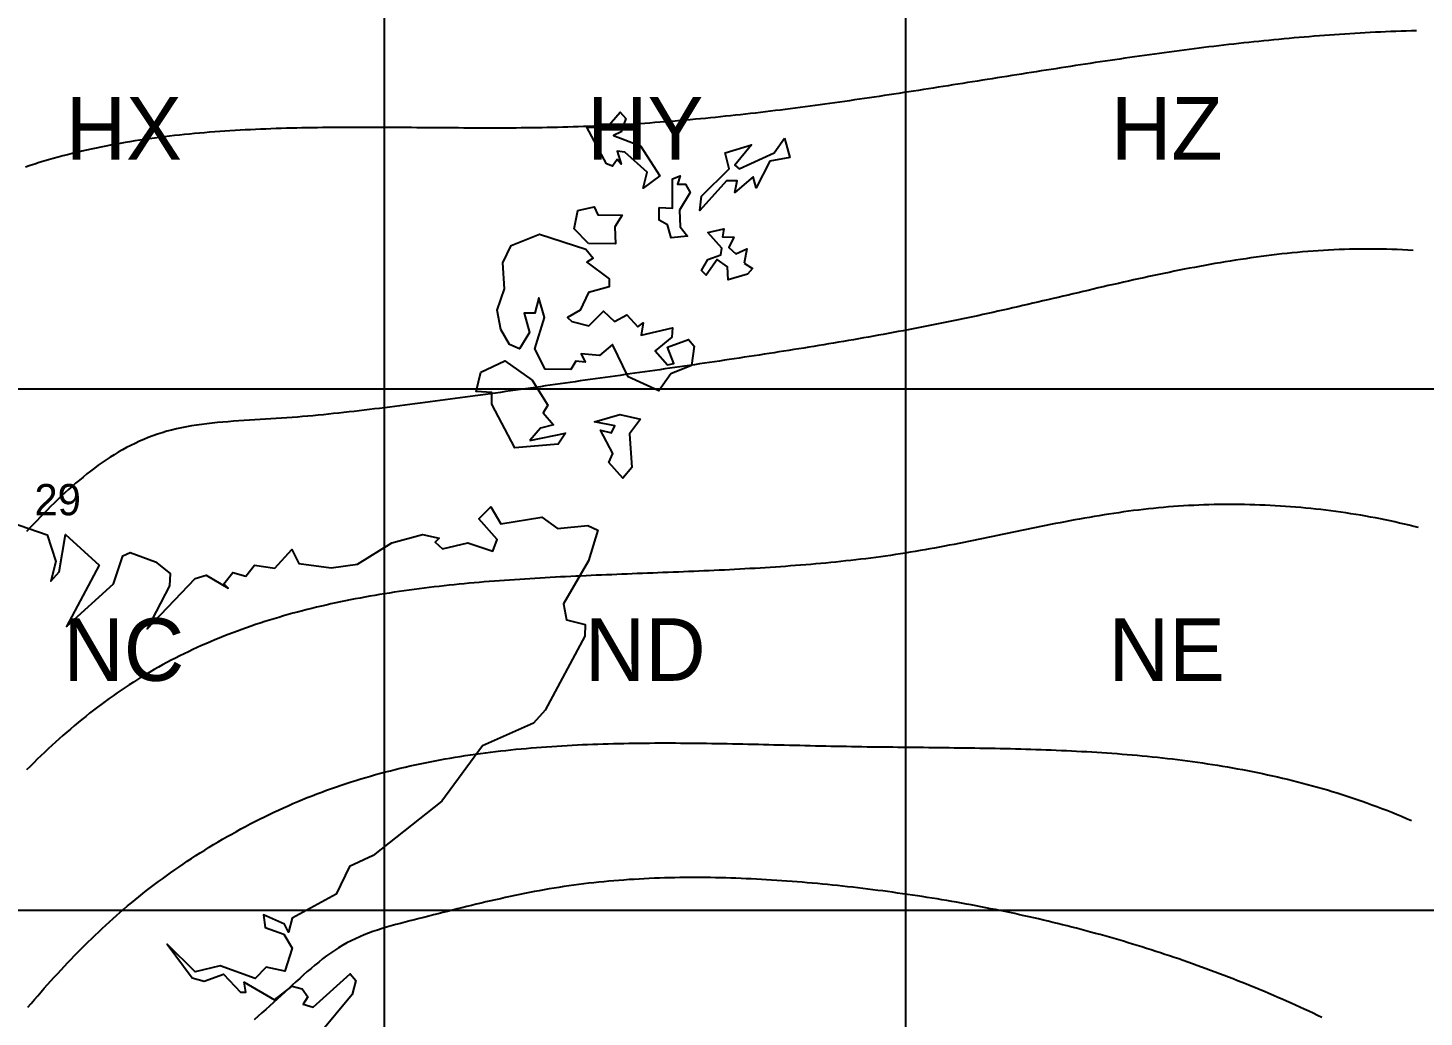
# Model space of a CAD drawing. Header units: metres. Extents: x -206260 to 760000, y -120000 to 1300000.
# Drawn here: x 231621 to 499353, y 879497 to 1069251 of the extents above; entities that cross this region are included whole.
import ezdxf
from ezdxf.enums import TextEntityAlignment as Align

# ---------------------------------------------------------------- set-up
doc = ezdxf.new("R2010")
doc.units = ezdxf.units.M
for name, color, linetype in [('COASTLINE', 9, 'Continuous'), ('ISO_HALF', 8, 'Continuous'), ('ISO_LABELS', 7, 'Continuous'), ('ISO_WHOLE', 7, 'Continuous'), ('OS_GRID_100KM', 5, 'Continuous')]:
    doc.layers.add(name, color=color, linetype=linetype)

msp = doc.modelspace()

# ---------------------------------------------------------------- linework, layer by layer
at = {"layer": 'COASTLINE'}
for points in [[(342600, 1043200), (338800, 1050200), (342700, 1050200), (345200, 1053100), (346300, 1051900), (345400, 1049300), (343900, 1048600), (349100, 1046600), (352800, 1040900), (349600, 1038500), (350400, 1041600), (346100, 1045400), (344600, 1045600), (345400, 1043100), (344600, 1044000), (343700, 1042700), (342600, 1043200)], [(376700, 1048100), (377700, 1044400), (373900, 1043700), (371300, 1038600), (370700, 1040700), (367200, 1037700), (367600, 1039900), (365600, 1039900), (360500, 1034200), (360800, 1037000), (366100, 1042200), (365300, 1045300), (370400, 1046800), (367200, 1042900), (368000, 1042200), (374700, 1045300), (376700, 1048100)], [(352700, 1034800), (355200, 1034700), (355200, 1040300), (356700, 1040900), (356200, 1039300), (357700, 1039300), (358600, 1037700), (356600, 1034300), (356700, 1031100), (358100, 1029300), (355000, 1029000), (354300, 1031500), (352700, 1032400), (352700, 1034800)], [(339100, 1027900), (336400, 1030700), (337100, 1034200), (340200, 1034900), (340900, 1033400), (345600, 1033300), (344200, 1031100), (344300, 1027800), (339100, 1027900)], [(359400, 1008200), (358900, 1004500), (354900, 1002900), (352600, 999600), (346700, 1002300), (343700, 1008500), (341200, 1006400), (337700, 1006700), (338500, 1005100), (336700, 1005300), (335700, 1003700), (330800, 1003800), (328800, 1007700), (330700, 1013700), (329600, 1017500), (328800, 1014500), (326800, 1014500), (327800, 1010800), (325900, 1007700), (324000, 1008500), (322300, 1011400), (321600, 1015100), (323000, 1019200), (322700, 1024200), (324300, 1027500), (329700, 1029700), (338600, 1026800), (340000, 1025100), (338800, 1024300), (343100, 1021100), (343100, 1019600), (339100, 1018500), (337500, 1015100), (335100, 1013700), (335900, 1012900), (339200, 1012100), (342000, 1014900), (344100, 1012900), (346500, 1014200), (348600, 1011900), (349600, 1012700), (349200, 1010300), (355200, 1011700), (355100, 1009900), (351900, 1007300), (354300, 1004600), (355500, 1004900), (354300, 1008000), (358300, 1009500), (359400, 1008200)], [(369000, 1024100), (370600, 1023100), (369600, 1022000), (365900, 1020900), (365800, 1023400), (363800, 1024800), (361700, 1021800), (360800, 1022700), (362000, 1024800), (364500, 1025700), (364700, 1027000), (362000, 1030000), (365100, 1030700), (364800, 1029200), (367000, 1029100), (366000, 1027100), (367400, 1025900), (369500, 1026900), (369000, 1024100)], [(327900, 990100), (334700, 991500), (333300, 989400), (325000, 988700), (320600, 997100), (320600, 999300), (317600, 999500), (318500, 1003200), (323100, 1005400), (328300, 1001700), (331300, 996900), (330400, 995400), (332400, 993100), (329900, 992500), (327900, 990100)], [(349100, 994200), (347000, 991400), (347400, 984900), (345700, 982900), (343000, 985900), (343800, 987600), (341400, 992100), (343500, 991600), (344200, 992900), (340300, 993700), (345100, 995100), (349100, 994200)]]:
    msp.add_lwpolyline(points, close=True, dxfattribs=at)
msp.add_lwpolyline([(226600, 975000), (235300, 972000), (237000, 966900), (236000, 963100), (237600, 964900), (238800, 972100), (245300, 966200), (239000, 954400), (248000, 962600), (249800, 968000), (251200, 968600), (256100, 966800), (258900, 964600), (258800, 962200), (254500, 954000), (263700, 963600), (265800, 964300), (270000, 961800), (269200, 962600), (270900, 964800), (273400, 964100), (275100, 966200), (279000, 965600), (282200, 969200), (283600, 966500), (289800, 965700), (294800, 966400), (301400, 970500), (307300, 972100), (310500, 971400), (309700, 970600), (311100, 969300), (316000, 970500), (320800, 968900), (321600, 971100), (318100, 975100), (320400, 977400), (322300, 974100), (330200, 975400), (333200, 973200), (339000, 973800), (340900, 972900), (339100, 967000), (334300, 958800), (334900, 955700), (338500, 954800), (338400, 952600), (330800, 938400), (328600, 935900), (318800, 931500), (311000, 920900), (297800, 910500), (293300, 908400), (290700, 903100), (282300, 898500), (281600, 895800), (280800, 897300), (276800, 899100), (277100, 896700), (280700, 895400), (282300, 892700), (280900, 888300), (277300, 889100), (275200, 886900), (268500, 889300), (263700, 888200), (258300, 893500), (263100, 887000), (265400, 886400), (269100, 887700), (272400, 884300), (273400, 884300), (273100, 886200), (278900, 882800), (282300, 885400), (284200, 884900), (285300, 883400), (284400, 882000), (286300, 881400), (293400, 887800), (294500, 886500), (293800, 883800), (281600, 869100)], dxfattribs=at)
at = {"layer": 'ISO_HALF'}
for points in [[(497904, 1068701.1), (496913.3, 1068673.7), (495923.8, 1068643.4), (494935.4, 1068610.3), (493948.2, 1068574.4), (492962.1, 1068535.7), (491977.2, 1068494.3), (490993.3, 1068450.2), (490010.6, 1068403.4), (489029, 1068354.1), (488048.4, 1068302.1), (487068.8, 1068247.5), (486090.3, 1068190.5), (485112.9, 1068130.9), (484136.4, 1068068.9), (483161, 1068004.5), (482186.5, 1067937.6), (481213, 1067868.5), (480240.5, 1067797), (479268.9, 1067723.2), (478298.2, 1067647.1), (477328.5, 1067568.9), (476359.6, 1067488.4), (475391.6, 1067405.8), (474424.5, 1067321.1), (473458.3, 1067234.3), (472492.9, 1067145.4), (471528.3, 1067054.5), (470564.6, 1066961.7), (469601.7, 1066866.9), (468639.5, 1066770.2), (467678.1, 1066671.6), (466717.5, 1066571.1), (465757.6, 1066468.9), (464798.5, 1066364.8), (463840.1, 1066259.1), (462882.4, 1066151.6), (461925.3, 1066042.4), (460969, 1065931.6), (460013.3, 1065819.2), (459058.3, 1065705.2), (458103.9, 1065589.7), (457150.1, 1065472.6), (456196.9, 1065354.1), (455244.3, 1065234.2), (454292.3, 1065112.8), (453340.9, 1064990.1), (452390, 1064866), (451439.7, 1064740.7), (450489.8, 1064614.1), (449540.5, 1064486.2), (448591.7, 1064357.1), (447643.3, 1064226.9), (446695.5, 1064095.6), (445748, 1063963.1), (444801.1, 1063829.6), (443854.5, 1063695), (442908.3, 1063559.5), (441962.6, 1063423), (441017.2, 1063285.5), (440072.2, 1063147.2), (439127.6, 1063008), (438183.3, 1062868), (437239.3, 1062727.1), (436295.6, 1062585.6), (435352.2, 1062443.3), (434409.1, 1062300.3), (433466.3, 1062156.6), (432523.8, 1062012.4), (431581.5, 1061867.5), (430639.4, 1061722.1), (429697.5, 1061576.2), (428755.8, 1061429.7), (427814.3, 1061282.9), (426873, 1061135.6), (425931.9, 1060987.9), (424990.9, 1060839.9), (424050, 1060691.5), (423109.2, 1060542.9), (422168.6, 1060394), (421228, 1060245), (420287.5, 1060095.7), (419347.1, 1059946.3), (418406.7, 1059796.7), (417466.3, 1059647.1), (416526, 1059497.5), (415585.7, 1059347.8), (414645.3, 1059198.2), (413705, 1059048.6), (412764.6, 1058899.1), (411824.1, 1058749.7), (410883.6, 1058600.5), (409943, 1058451.5), (409002.3, 1058302.7), (408061.5, 1058154.2), (407120.6, 1058006), (406179.5, 1057858.1), (405238.3, 1057710.5), (404297, 1057563.4), (403355.4, 1057416.7), (402413.7, 1057270.4), (401471.7, 1057124.7), (400529.6, 1056979.5), (399587.2, 1056834.8), (398644.5, 1056690.8), (397701.6, 1056547.3), (396758.5, 1056404.6), (395815, 1056262.6), (394871.2, 1056121.3), (393927.1, 1055980.7), (392982.7, 1055841), (392037.9, 1055702.1), (391092.8, 1055564.1), (390147.3, 1055427), (389201.4, 1055290.8), (388255.1, 1055155.6), (387308.4, 1055021.4), (386361.3, 1054888.3), (385413.7, 1054756.2), (384465.7, 1054625.3), (383517.2, 1054495.5), (382568.2, 1054366.8), (381618.7, 1054239.4), (380668.7, 1054113.2), (379718.2, 1053988.3), (378767.1, 1053864.8), (377815.5, 1053742.5), (376863.3, 1053621.7), (375910.5, 1053502.3), (374957.2, 1053384.3), (374003.2, 1053267.8), (373048.6, 1053152.8), (372093.3, 1053039.4), (371137.4, 1052927.5), (370180.8, 1052817.3), (369223.6, 1052708.8), (368265.6, 1052601.9), (367307, 1052496.7), (366347.6, 1052393.3), (365387.5, 1052291.7), (364426.6, 1052192), (363465, 1052094), (362502.6, 1051998), (361539.4, 1051903.9), (360575.3, 1051811.8), (359610.5, 1051721.6), (358644.8, 1051633.5), (357678.3, 1051547.4), (356710.9, 1051463.5), (355742.7, 1051381.6), (354773.5, 1051302), (353803.5, 1051224.5), (352832.5, 1051149.3), (351860.6, 1051076.3), (350887.7, 1051005.6), (349913.9, 1050937.3), (348939.1, 1050871.3), (347963.3, 1050807.8), (346986.5, 1050746.6), (346008.7, 1050688), (345029.9, 1050631.8), (344050, 1050578.2), (343069.1, 1050527.1), (342087.1, 1050478.7), (341104, 1050432.9), (340119.8, 1050389.8), (339134.4, 1050349.4), (338148, 1050311.7), (337160.4, 1050276.8), (336171.7, 1050244.7), (335181.8, 1050215.3), (334190.9, 1050188.5), (333198.9, 1050164.3), (332205.9, 1050142.5), (331212, 1050123), (330217.1, 1050105.8), (329221.4, 1050090.7), (328224.8, 1050077.6), (327227.4, 1050066.5), (326229.3, 1050057.3), (325230.4, 1050049.8), (324230.9, 1050043.9), (323230.7, 1050039.6), (322229.9, 1050036.8), (321228.6, 1050035.4), (320226.8, 1050035.2), (319224.4, 1050036.2), (318221.7, 1050038.3), (317218.5, 1050041.3), (316215, 1050045.2), (315211.1, 1050050), (314207, 1050055.4), (313202.6, 1050061.4), (312198.1, 1050067.9), (311193.3, 1050074.8), (310188.5, 1050082), (309183.6, 1050089.4), (308178.6, 1050097), (307173.7, 1050104.5), (306168.7, 1050112), (305163.9, 1050119.3), (304159.2, 1050126.3), (303154.7, 1050132.9), (302150.3, 1050139.1), (301146.2, 1050144.7), (300142.4, 1050149.6), (299138.9, 1050153.8), (298135.7, 1050157.1), (297133, 1050159.5), (296130.7, 1050160.9), (295128.9, 1050161), (294127.6, 1050160), (293126.9, 1050157.6), (292126.8, 1050153.8), (291127.3, 1050148.4), (290128.5, 1050141.4), (289130.4, 1050132.7), (288133.1, 1050122.2), (287136.6, 1050109.7), (286140.9, 1050095.2), (285146.1, 1050078.7), (284152.3, 1050059.9), (283159.4, 1050038.8), (282167.5, 1050015.3), (281176.6, 1049989.3), (280186.9, 1049960.7), (279198.2, 1049929.4), (278210.7, 1049895.4), (277224.5, 1049858.4), (276239.4, 1049818.5), (275255.7, 1049775.5), (274273.2, 1049729.3), (273292.2, 1049679.9), (272312.5, 1049627.1), (271334.3, 1049570.8), (270357.6, 1049510.9), (269382.4, 1049447.4), (268408.7, 1049380.2), (267436.7, 1049309.1), (266466.3, 1049234), (265497.6, 1049154.9), (264530.6, 1049071.7), (263565.4, 1048984.2), (262601.9, 1048892.4), (261640.4, 1048796.2), (260680.7, 1048695.4), (259722.9, 1048590.1), (258767.1, 1048480), (257813.3, 1048365), (256861.6, 1048245.2), (255911.9, 1048120.4), (254964.3, 1047990.4), (254018.9, 1047855.3), (253075.6, 1047715), (252134.5, 1047569.3), (251195.6, 1047418.2), (250259, 1047261.7), (249324.5, 1047099.5), (248392.4, 1046931.7), (247462.6, 1046758.2), (246535, 1046578.9), (245609.9, 1046393.7), (244687.1, 1046202.5), (243766.7, 1046005.2), (242848.7, 1045801.9), (241933.1, 1045592.3), (241020.1, 1045376.4), (240109.5, 1045154.2), (239201.4, 1044925.5), (238295.9, 1044690.3), (237393, 1044448.4), (236492.6, 1044199.9), (235594.8, 1043944.6), (234699.7, 1043682.5), (233807.3, 1043413.4), (232917.5, 1043137.3), (232030.4, 1042854.1), (231146.1, 1042563.7)], [(498295.4, 973393.1), (497395.4, 973622.9), (496490.7, 973846.8), (495581.6, 974064.6), (494668.1, 974276.4), (493750.5, 974482.2), (492828.8, 974681.9), (491903.1, 974875.7), (490973.7, 975063.3), (490040.6, 975244.9), (489104, 975420.5), (488164, 975589.9), (487220.8, 975753.3), (486274.5, 975910.6), (485325.2, 976061.7), (484373.1, 976206.8), (483418.3, 976345.7), (482460.9, 976478.5), (481501.2, 976605.1), (480539.1, 976725.5), (479574.9, 976839.8), (478608.7, 976947.9), (477640.6, 977049.8), (476670.8, 977145.5), (475699.3, 977235.1), (474726.5, 977318.3), (473752.2, 977395.4), (472776.9, 977466.2), (471800.4, 977530.8), (470823.1, 977589.1), (469844.9, 977641.1), (468866.2, 977686.8), (467886.9, 977726.3), (466907.2, 977759.5), (465927.4, 977786.3), (464947.4, 977806.8), (463967.5, 977821), (462987.8, 977828.9), (462008.4, 977830.4), (461029.4, 977825.5), (460051.1, 977814.3), (459073.4, 977796.7), (458096.7, 977772.7), (457120.9, 977742.3), (456146.3, 977705.5), (455172.9, 977662.2), (454201, 977612.6), (453230.6, 977556.5), (452261.9, 977493.9), (451295.1, 977424.9), (450330.2, 977349.4), (449367.4, 977267.4), (448406.8, 977179), (447448.5, 977084.1), (446492.5, 976983), (445538.6, 976875.9), (444586.7, 976762.9), (443636.9, 976644.4), (442689, 976520.5), (441742.9, 976391.3), (440798.7, 976257.2), (439856.1, 976118.2), (438915.1, 975974.7), (437975.7, 975826.8), (437037.8, 975674.7), (436101.3, 975518.6), (435166.1, 975358.7), (434232.2, 975195.3), (433299.4, 975028.5), (432367.7, 974858.6), (431437.1, 974685.6), (430507.4, 974510), (429578.6, 974331.8), (428650.7, 974151.2), (427723.4, 973968.5), (426796.8, 973783.8), (425870.8, 973597.5), (424945.3, 973409.6), (424020.2, 973220.3), (423095.4, 973030), (422171, 972838.7), (421246.8, 972646.7), (420322.7, 972454.2), (419398.6, 972261.4), (418474.6, 972068.5), (417550.4, 971875.6), (416626.1, 971683.1), (415701.5, 971491.1), (414776.7, 971299.9), (413851.4, 971109.5), (412925.7, 970920.2), (411999.4, 970732.3), (411072.5, 970545.9), (410145, 970361.2), (409216.6, 970178.5), (408287.5, 969997.9), (407357.4, 969819.7), (406426.3, 969644), (405494.2, 969471.1), (404561, 969301.1), (403626.5, 969134.3), (402690.7, 968970.8), (401753.6, 968810.9), (400815.1, 968654.8), (399875, 968502.7), (398933.4, 968354.7), (397990.1, 968211), (397045.3, 968071.5), (396098.9, 967936.1), (395151, 967804.7), (394201.5, 967677.2), (393250.7, 967553.6), (392298.4, 967433.8), (391344.7, 967317.6), (390389.6, 967205), (389433.3, 967095.9), (388475.6, 966990.3), (387516.6, 966888), (386556.4, 966788.9), (385595, 966693.1), (384632.4, 966600.3), (383668.7, 966510.5), (382703.9, 966423.6), (381738, 966339.5), (380771.1, 966258.2), (379803.1, 966179.6), (378834.1, 966103.5), (377864.2, 966030), (376893.4, 965958.8), (375921.7, 965889.9), (374949.1, 965823.3), (373975.8, 965758.8), (373001.6, 965696.5), (372026.6, 965636), (371051, 965577.5), (370074.6, 965520.8), (369097.5, 965465.8), (368119.9, 965412.5), (367141.6, 965360.7), (366162.7, 965310.4), (365183.4, 965261.5), (364203.5, 965213.9), (363223.1, 965167.5), (362242.3, 965122.2), (361261, 965078), (360279.4, 965034.7), (359297.5, 964992.3), (358315.2, 964950.7), (357332.6, 964909.9), (356349.8, 964869.6), (355366.8, 964829.9), (354383.5, 964790.6), (353400.2, 964751.7), (352416.6, 964713.1), (351433, 964674.7), (350449.3, 964636.4), (349465.6, 964598.2), (348481.9, 964559.9), (347498.2, 964521.4), (346514.6, 964482.7), (345531.1, 964443.7), (344547.7, 964404.3), (343564.5, 964364.5), (342581.4, 964324), (341598.6, 964282.9), (340616, 964241.1), (339633.7, 964198.5), (338651.7, 964155), (337670.1, 964110.4), (336688.9, 964064.8), (335708, 964018.1), (334727.6, 963970.1), (333747.7, 963920.8), (332768.3, 963870), (331789.4, 963817.8), (330811.1, 963763.9), (329833.4, 963708.5), (328856.4, 963651.2), (327880, 963592.1), (326904.3, 963531.1), (325929.3, 963468.1), (324955.1, 963403), (323981.6, 963335.8), (323009, 963266.2), (322037.3, 963194.3), (321066.4, 963120), (320096.5, 963043.2), (319127.5, 962963.7), (318159.5, 962881.6), (317192.5, 962796.7), (316226.5, 962709), (315261.7, 962618.3), (314297.9, 962524.6), (313335.3, 962427.8), (312373.8, 962327.8), (311413.6, 962224.5), (310454.6, 962117.8), (309496.8, 962007.7), (308540.4, 961894.1), (307585.3, 961776.8), (306631.5, 961655.8), (305679.1, 961531.1), (304728.2, 961402.4), (303778.7, 961269.9), (302830.8, 961133.2), (301884.3, 960992.5), (300939.4, 960847.5), (299996, 960698.2), (299054.4, 960544.6), (298114.3, 960386.5), (297176, 960223.9), (296239.5, 960056.7), (295304.8, 959884.9), (294371.9, 959708.3), (293440.9, 959527), (292511.8, 959340.7), (291584.8, 959149.5), (290659.8, 958953.3), (289736.8, 958752), (288816, 958545.5), (287897.3, 958333.8), (286980.8, 958116.8), (286066.6, 957894.4), (285154.7, 957666.6), (284245.1, 957433.2), (283337.9, 957194.2), (282433.1, 956949.6), (281530.8, 956699.2), (280631, 956443), (279733.7, 956180.9), (278839.1, 955912.8), (277947.1, 955638.7), (277057.8, 955358.6), (276171.3, 955072.2), (275287.5, 954779.6), (274406.6, 954480.6), (273528.5, 954175.3), (272653.4, 953863.5), (271781.2, 953545.2), (270912, 953220.2), (270045.8, 952888.6), (269182.8, 952550.2), (268322.8, 952205), (267466.1, 951852.9), (266612.6, 951493.8), (265762.3, 951127.6), (264915.4, 950754.4), (264071.8, 950374), (263231.7, 949986.3), (262394.9, 949591.2), (261561.7, 949188.8), (260732, 948778.9), (259905.9, 948361.4), (259083.4, 947936.3), (258264.5, 947503.5), (257449.4, 947062.9), (256638, 946614.5), (255830.5, 946158.2), (255026.7, 945693.9), (254226.9, 945221.6), (253431, 944741.1), (252639.1, 944252.4), (251851.2, 943755.5), (251067.3, 943250.2), (250287.5, 942736.8), (249511.7, 942215.2), (248739.9, 941685.8), (247972.1, 941148.5), (247208.2, 940603.5), (246448.2, 940050.9), (245692.1, 939490.8), (244939.9, 938923.4), (244191.6, 938348.8), (243447.2, 937767), (242706.5, 937178.3), (241969.7, 936582.8), (241236.6, 935980.5), (240507.3, 935371.5), (239781.7, 934756.1), (239059.8, 934134.3), (238341.6, 933506.2), (237627.1, 932872), (236916.3, 932231.8), (236209, 931585.7), (235505.4, 930933.8), (234805.4, 930276.3), (234108.9, 929613.3), (233416, 928944.8), (232726.6, 928271.1), (232040.7, 927592.2), (231358.3, 926908.2)], [(479742, 879427.6), (478903.2, 879827.8), (478063.2, 880224.7), (477221.9, 880618.3), (476379.5, 881008.7), (475535.9, 881395.8), (474691.1, 881779.7), (473845.1, 882160.3), (472997.9, 882537.7), (472149.5, 882911.8), (471299.8, 883282.7), (470449, 883650.5), (469597, 884015), (468743.7, 884376.3), (467889.2, 884734.4), (467033.6, 885089.3), (466176.7, 885441.1), (465318.6, 885789.7), (464459.3, 886135.1), (463598.8, 886477.4), (462737.1, 886816.5), (461874.1, 887152.5), (461009.9, 887485.4), (460144.6, 887815.1), (459278, 888141.7), (458410.1, 888465.2), (457541.1, 888785.6), (456670.8, 889102.9), (455799.4, 889417.1), (454926.6, 889728.2), (454052.7, 890036.2), (453177.6, 890341.2), (452301.2, 890643.1), (451423.6, 890942), (450544.7, 891237.8), (449664.7, 891530.6), (448783.4, 891820.3), (447900.8, 892107.1), (447017.1, 892390.8), (446132.1, 892671.5), (445245.8, 892949.2), (444358.4, 893223.9), (443469.7, 893495.6), (442579.8, 893764.3), (441688.6, 894030), (440796.2, 894292.8), (439902.5, 894552.7), (439007.6, 894809.5), (438111.5, 895063.5), (437214.1, 895314.5), (436315.5, 895562.6), (435415.6, 895807.7), (434514.5, 896049.9), (433612.2, 896289.3), (432708.6, 896525.7), (431803.7, 896759.2), (430897.6, 896989.8), (429990.3, 897217.6), (429081.7, 897442.5), (428171.8, 897664.5), (427260.7, 897883.7), (426348.3, 898100), (425434.7, 898313.5), (424519.9, 898524.1), (423603.7, 898732), (422686.3, 898936.9), (421767.7, 899139.1), (420847.8, 899338.5), (419926.6, 899535.1), (419004.2, 899728.9), (418080.5, 899919.9), (417155.6, 900108.1), (416229.3, 900293.5), (415301.9, 900476.2), (414373.1, 900656.2), (413443.1, 900833.3), (412511.8, 901007.8), (411579.3, 901179.5), (410645.4, 901348.5), (409710.3, 901514.8), (408774, 901678.3), (407836.3, 901839.2), (406897.4, 901997.3), (405957.2, 902152.8), (405015.8, 902305.6), (404073, 902455.7), (403129, 902603.1), (402183.7, 902747.9), (401237.1, 902890), (400289.3, 903029.5), (399340.1, 903166.3), (398389.7, 903300.5), (397438, 903432.1), (396485, 903561.1), (395530.7, 903687.4), (394575.2, 903811.2), (393618.3, 903932.4), (392660.2, 904050.9), (391700.7, 904166.9), (390740, 904280.3), (389778, 904391.2), (388814.7, 904499.5), (387850.1, 904605.2), (386884.2, 904708.4), (385917.2, 904808.8), (384949, 904906.6), (383979.7, 905001.6), (383009.3, 905093.7), (382038, 905182.9), (381065.8, 905269), (380092.7, 905352.1), (379118.7, 905432.1), (378144.1, 905508.8), (377168.7, 905582.3), (376192.6, 905652.5), (375216, 905719.2), (374238.9, 905782.4), (373261.3, 905842.1), (372283.2, 905898.2), (371304.8, 905950.5), (370326.1, 905999.1), (369347.1, 906043.9), (368367.9, 906084.8), (367388.6, 906121.8), (366409.2, 906154.6), (365429.8, 906183.4), (364450.4, 906208.1), (363471.1, 906228.4), (362492, 906244.5), (361513, 906256.2), (360534.3, 906263.5), (359555.9, 906266.2), (358577.8, 906264.3), (357600.2, 906257.8), (356623.1, 906246.6), (355646.5, 906230.6), (354670.4, 906209.7), (353695.1, 906183.9), (352720.4, 906153.1), (351746.5, 906117.2), (350773.3, 906076.2), (349801.1, 906030), (348829.8, 905978.6), (347859.5, 905921.8), (346890.2, 905859.5), (345922, 905791.8), (344954.9, 905718.6), (343989.1, 905639.7), (343024.5, 905555.2), (342061.2, 905464.9), (341099.3, 905368.7), (340138.9, 905266.7), (339179.9, 905158.7), (338222.4, 905044.7), (337266.6, 904924.6), (336312.4, 904798.3), (335359.9, 904665.8), (334409.2, 904527), (333460.3, 904381.8), (332513.3, 904230.3), (331568.1, 904072.6), (330624.8, 903909), (329683.2, 903739.7), (328743.4, 903565.1), (327805.4, 903385.2), (326869.2, 903200.5), (325934.6, 903011.1), (325001.8, 902817.3), (324070.6, 902619.2), (323141.1, 902417.3), (322213.2, 902211.7), (321286.9, 902002.7), (320362.3, 901790.4), (319439.2, 901575.2), (318517.6, 901357.4), (317597.6, 901137.1), (316679.1, 900914.5), (315762.1, 900690.1), (314846.6, 900463.9), (313932.5, 900236.3), (313019.8, 900007.4), (312108.5, 899777.6), (311198.7, 899547.1), (310290.1, 899316.1), (309383, 899084.8), (308477.1, 898853.6), (307572.6, 898622.7), (306669.3, 898392.3), (305767.3, 898162.6), (304866.6, 897933.5), (303968, 897703.3), (303072.1, 897469.9), (302179.5, 897231.6), (301291, 896986.3), (300407.2, 896732.1), (299528.9, 896467), (298656.8, 896189.1), (297791.5, 895896.4), (296933.7, 895587), (296084.1, 895258.9), (295243.5, 894910.2), (294412.4, 894539), (293591.7, 894143.2), (292782, 893721), (291983.7, 893270.8), (291196.6, 892793.5), (290419.6, 892290.9), (289652, 891764.7), (288893, 891216.9), (288141.6, 890649.1), (287397.2, 890063.1), (286658.7, 889460.8), (285925.5, 888844), (285196.7, 888214.3), (284471.3, 887573.7), (283748.7, 886924), (283027.9, 886266.8), (282308.2, 885604), (281588.6, 884937.4), (280868.4, 884268.8), (280146.7, 883599.9), (279422.8, 882932.7), (278695.7, 882268.6), (277965.5, 881608), (277232.4, 880950.7), (276496.6, 880296.6), (275758.3, 879645.4), (275017.7, 878996.8)]]:
    msp.add_lwpolyline(points, dxfattribs=at)
at = {"layer": 'ISO_WHOLE'}
for points in [[(497242.4, 1026545.8), (496221.6, 1026611.6), (495202, 1026668.7), (494183.6, 1026717.2), (493166.6, 1026757.3), (492150.8, 1026789), (491136.2, 1026812.6), (490122.9, 1026828.2), (489110.8, 1026835.8), (488099.9, 1026835.6), (487090.2, 1026827.8), (486081.6, 1026812.4), (485074.2, 1026789.7), (484068, 1026759.7), (483062.9, 1026722.5), (482058.9, 1026678.4), (481056.1, 1026627.4), (480054.3, 1026569.6), (479053.6, 1026505.3), (478054, 1026434.5), (477055.5, 1026357.3), (476058, 1026274), (475061.5, 1026184.6), (474066.1, 1026089.2), (473071.6, 1025988), (472078.2, 1025881.1), (471085.7, 1025768.7), (470094.2, 1025650.8), (469103.7, 1025527.7), (468114.1, 1025399.4), (467125.5, 1025266.1), (466137.7, 1025127.9), (465150.9, 1024985), (464164.9, 1024837.4), (463179.9, 1024685.3), (462195.7, 1024528.9), (461212.3, 1024368.2), (460229.8, 1024203.4), (459248.1, 1024034.6), (458267.3, 1023862), (457287.2, 1023685.7), (456308, 1023505.9), (455329.5, 1023322.5), (454351.7, 1023135.9), (453374.8, 1022946.1), (452398.5, 1022753.2), (451423, 1022557.4), (450448.2, 1022358.9), (449474.1, 1022157.6), (448500.7, 1021953.9), (447527.9, 1021747.8), (446555.8, 1021539.4), (445584.4, 1021328.8), (444613.6, 1021116.3), (443643.4, 1020901.9), (442673.8, 1020685.8), (441704.8, 1020468.1), (440736.4, 1020248.9), (439768.6, 1020028.4), (438801.3, 1019806.7), (437834.6, 1019583.9), (436868.4, 1019360.1), (435902.7, 1019135.5), (434937.5, 1018910.3), (433972.8, 1018684.5), (433008.6, 1018458.3), (432044.9, 1018231.8), (431081.6, 1018005.2), (430118.8, 1017778.5), (429156.3, 1017551.9), (428194.3, 1017325.6), (427232.8, 1017099.7), (426271.5, 1016874.2), (425310.7, 1016649.4), (424350.2, 1016425.4), (423390.1, 1016202.2), (422430.3, 1015980.1), (421470.9, 1015759.2), (420511.7, 1015539.5), (419552.9, 1015321.3), (418594.3, 1015104.6), (417636, 1014889.6), (416678, 1014676.5), (415720.2, 1014465.3), (414762.7, 1014256.1), (413805.4, 1014048.9), (412848.3, 1013843.7), (411891.4, 1013640.4), (410934.8, 1013439), (409978.4, 1013239.5), (409022.2, 1013041.9), (408066.1, 1012846.1), (407110.3, 1012652.1), (406154.7, 1012459.9), (405199.2, 1012269.4), (404244, 1012080.7), (403288.9, 1011893.7), (402334, 1011708.3), (401379.2, 1011524.6), (400424.7, 1011342.4), (399470.2, 1011161.9), (398516, 1010982.9), (397561.9, 1010805.5), (396607.9, 1010629.5), (395654, 1010455.1), (394700.3, 1010282.1), (393746.7, 1010110.5), (392793.3, 1009940.3), (391839.9, 1009771.4), (390886.7, 1009603.9), (389933.6, 1009437.8), (388980.6, 1009272.9), (388027.7, 1009109.2), (387074.8, 1008946.8), (386122.1, 1008785.6), (385169.4, 1008625.6), (384216.9, 1008466.7), (383264.4, 1008309), (382311.9, 1008152.3), (381359.5, 1007996.7), (380407.2, 1007842.1), (379455, 1007688.6), (378502.7, 1007536), (377550.6, 1007384.4), (376598.4, 1007233.7), (375646.3, 1007084), (374694.2, 1006935.1), (373742.2, 1006787), (372790.2, 1006639.8), (371838.1, 1006493.4), (370886.1, 1006347.7), (369934.1, 1006202.7), (368982.1, 1006058.5), (368030.1, 1005915), (367078, 1005772.1), (366126, 1005629.8), (365173.9, 1005488.2), (364221.8, 1005347.1), (363269.7, 1005206.6), (362317.5, 1005066.6), (361365.3, 1004927), (360413, 1004788), (359460.7, 1004649.4), (358508.4, 1004511.2), (357555.9, 1004373.3), (356603.4, 1004235.9), (355650.9, 1004098.7), (354698.2, 1003961.9), (353745.5, 1003825.3), (352792.7, 1003689), (351839.8, 1003552.9), (350886.8, 1003417), (349933.7, 1003281.2), (348980.5, 1003145.6), (348027.1, 1003010.1), (347073.7, 1002874.7), (346120.1, 1002739.3), (345166.4, 1002604), (344212.6, 1002468.6), (343258.7, 1002333.3), (342304.6, 1002197.8), (341350.3, 1002062.3), (340395.9, 1001926.7), (339441.4, 1001791), (338486.6, 1001655.1), (337531.8, 1001519), (336576.7, 1001382.7), (335621.4, 1001246.4), (334666, 1001109.9), (333710.3, 1000973.4), (332754.3, 1000836.9), (331798.2, 1000700.3), (330841.7, 1000563.8), (329885, 1000427.4), (328928, 1000291), (327970.7, 1000154.7), (327013.1, 1000018.6), (326055.2, 999882.7), (325096.9, 999747), (324138.3, 999611.5), (323179.3, 999476.3), (322220, 999341.3), (321260.2, 999206.7), (320300.1, 999072.5), (319339.5, 998938.6), (318378.5, 998805.1), (317417, 998672.1), (316455.1, 998539.6), (315492.7, 998407.5), (314529.9, 998276), (313566.5, 998145.1), (312602.7, 998014.7), (311638.3, 997885), (310673.4, 997755.9), (309707.9, 997627.5), (308741.9, 997499.8), (307775.3, 997372.8), (306808.1, 997246.6), (305840.3, 997121.2), (304871.9, 996996.6), (303902.9, 996872.9), (302933.2, 996750.1), (301962.9, 996628.1), (300991.9, 996507.2), (300020.2, 996387.2), (299047.9, 996268.2), (298074.8, 996150.2), (297101, 996033.4), (296126.1, 995917.8), (295150.2, 995803.7), (294173, 995691.1), (293194.3, 995580.3), (292214, 995471.3), (291231.9, 995364.4), (290247.9, 995259.7), (289261.7, 995157.4), (288273.2, 995057.6), (287282.2, 994960.4), (286288.6, 994866), (285292.2, 994774.7), (284292.9, 994686.4), (283290.3, 994601.4), (282284.5, 994519.9), (281275.2, 994442), (280262.2, 994367.8), (279245.4, 994297.5), (278224.7, 994231.1), (277200.5, 994168.1), (276173.7, 994107.1), (275145.1, 994046.8), (274115.8, 993985.8), (273086.6, 993923), (272058.3, 993856.9), (271031.9, 993786.3), (270008.2, 993709.8), (268988.2, 993626.2), (267972.8, 993534.2), (266962.7, 993432.5), (265959.1, 993319.6), (264962.6, 993194.5), (263974.3, 993055.6), (262995, 992901.8), (262025.6, 992731.8), (261067, 992544.1), (260120, 992337.6), (259185.7, 992110.9), (258264.7, 991862.9), (257357.1, 991593.7), (256462.4, 991303.7), (255580.3, 990993.5), (254710.6, 990663.5), (253852.8, 990314.3), (253006.7, 989946.3), (252171.8, 989560), (251347.9, 989156), (250534.6, 988734.6), (249731.5, 988296.5), (248938.5, 987842.1), (248155, 987371.9), (247380.8, 986886.4), (246615.5, 986386), (245858.8, 985871.4), (245110.4, 985342.9), (244369.8, 984801.1), (243636.9, 984246.4), (242911.2, 983679.5), (242192.4, 983100.6), (241480.2, 982510.4), (240774.2, 981909.4), (240074.2, 981298), (239379.6, 980676.7), (238690.3, 980046), (238005.9, 979406.5), (237326, 978758.6), (236650.4, 978102.8), (235978.6, 977439.5), (235310.3, 976769.4), (234645.3, 976092.9), (233983.1, 975410.4), (233323.5, 974722.5), (232666, 974029.7), (232010.4, 973332.5), (231356.3, 972631.3)], [(231609.7, 881379.4), (232237.5, 882119.7), (232867.1, 882855.6), (233498.5, 883587.2), (234131.8, 884314.2), (234766.9, 885036.6), (235403.9, 885754.2), (236042.8, 886467), (236683.6, 887174.7), (237326.2, 887877.3), (237970.8, 888574.7), (238617.4, 889266.7), (239265.8, 889953.2), (239916.2, 890634.1), (240568.6, 891309.2), (241223.2, 891978.7), (241880, 892642.5), (242539.5, 893300.8), (243201.8, 893953.8), (243867.2, 894601.4), (244535.9, 895243.9), (245208.1, 895881.3), (245884.1, 896513.7), (246564.1, 897141.3), (247248.4, 897764.1), (247937.2, 898382.3), (248630.7, 898995.9), (249329.2, 899605.1), (250032.9, 900210), (250742, 900810.6), (251456.9, 901407.2), (252177.6, 901999.8), (252904.5, 902588.4), (253637.8, 903173.3), (254377.8, 903754.5), (255124.6, 904332.1), (255878.5, 904906.3), (256639.8, 905477.1), (257408.7, 906044.7), (258185.4, 906609.1), (258970.2, 907170.5), (259763.1, 907728.9), (260564.1, 908284.1), (261372.9, 908835.9), (262189.1, 909384.1), (263012.6, 909928.4), (263843.1, 910468.6), (264680.3, 911004.4), (265524, 911535.7), (266373.9, 912062.1), (267229.7, 912583.5), (268091.2, 913099.7), (268958.1, 913610.3), (269830.2, 914115.1), (270707.2, 914614), (271588.9, 915106.7), (272474.9, 915593), (273365.1, 916072.5), (274259.1, 916545.2), (275156.8, 917010.6), (276057.8, 917468.8), (276961.9, 917919.3), (277868.8, 918361.9), (278778.3, 918796.5), (279690.2, 919222.7), (280604.1, 919640.4), (281519.8, 920049.4), (282437.2, 920449.6), (283356.4, 920841.2), (284277.3, 921224.2), (285199.9, 921598.8), (286124.1, 921965), (287050, 922322.9), (287977.5, 922672.6), (288906.7, 923014.1), (289837.4, 923347.7), (290769.7, 923673.3), (291703.5, 923991.1), (292638.9, 924301.1), (293575.8, 924603.5), (294514.2, 924898.3), (295454, 925185.6), (296395.4, 925465.4), (297338.1, 925738), (298282.3, 926003.4), (299227.8, 926261.6), (300174.7, 926512.8), (301123, 926757), (302072.6, 926994.4), (303023.6, 927224.9), (303975.8, 927448.8), (304929.3, 927666.1), (305884.1, 927876.9), (306840.1, 928081.2), (307797.3, 928279.3), (308755.7, 928471), (309715.3, 928656.7), (310676.1, 928836.2), (311638, 929009.8), (312601, 929177.5), (313565.1, 929339.4), (314530.3, 929495.5), (315496.6, 929646.1), (316463.9, 929791.1), (317432.2, 929930.7), (318401.5, 930064.9), (319371.9, 930193.9), (320343.1, 930317.7), (321315.4, 930436.3), (322288.5, 930550), (323262.6, 930658.8), (324237.5, 930762.8), (325213.3, 930862), (326189.9, 930956.6), (327167.4, 931046.6), (328145.7, 931132.2), (329124.8, 931213.4), (330104.6, 931290.2), (331085.2, 931362.9), (332066.5, 931431.5), (333048.5, 931496.1), (334031.2, 931556.7), (335014.6, 931613.5), (335998.6, 931666.5), (336983.3, 931715.9), (337968.6, 931761.7), (338954.4, 931804), (339940.9, 931842.9), (340927.9, 931878.5), (341915.4, 931910.9), (342903.4, 931940.1), (343891.9, 931966.3), (344880.9, 931989.5), (345870.4, 932009.9), (346860.3, 932027.5), (347850.6, 932042.4), (348841.3, 932054.7), (349832.4, 932064.5), (350823.8, 932071.9), (351815.6, 932076.9), (352807.7, 932079.7), (353800.1, 932080.4), (354792.7, 932078.9), (355785.6, 932075.5), (356778.8, 932070.3), (357772.2, 932063.2), (358765.8, 932054.4), (359759.5, 932044), (360753.4, 932032), (361747.5, 932018.6), (362741.7, 932003.9), (363736, 931987.9), (364730.3, 931970.7), (365724.8, 931952.4), (366719.2, 931933.1), (367713.7, 931913), (368708.2, 931891.9), (369702.7, 931870.2), (370697.2, 931847.8), (371691.6, 931824.9), (372685.9, 931801.5), (373680.1, 931777.7), (374674.2, 931753.7), (375668.2, 931729.4), (376662, 931705), (377655.7, 931680.6), (378649.1, 931656.3), (379642.4, 931632.1), (380635.4, 931608.2), (381628.2, 931584.6), (382620.7, 931561.5), (383612.9, 931538.8), (384604.8, 931516.8), (385596.4, 931495.4), (386587.6, 931474.8), (387578.4, 931455.1), (388568.9, 931436.4), (389559, 931418.7), (390548.6, 931402), (391537.8, 931386.4), (392526.6, 931371.6), (393515, 931357.7), (394502.9, 931344.6), (395490.5, 931332.1), (396477.6, 931320.1), (397464.3, 931308.7), (398450.6, 931297.7), (399436.5, 931287), (400422, 931276.5), (401407, 931266.2), (402391.6, 931256), (403375.8, 931245.8), (404359.6, 931235.5), (405343, 931225), (406326, 931214.3), (407308.5, 931203.2), (408290.7, 931191.7), (409272.4, 931179.7), (410253.7, 931167.2), (411234.6, 931153.9), (412215.1, 931140), (413195.2, 931125.1), (414174.9, 931109.4), (415154.2, 931092.7), (416133, 931074.8), (417111.4, 931055.8), (418089.5, 931035.6), (419067.1, 931014), (420044.3, 930991), (421021.1, 930966.6), (421997.5, 930940.5), (422973.5, 930912.8), (423949.1, 930883.3), (424924.3, 930852), (425899.1, 930818.8), (426873.4, 930783.6), (427847.4, 930746.3), (428821, 930706.8), (429794.1, 930665.1), (430766.9, 930621.1), (431739.2, 930574.6), (432711.1, 930525.7), (433682.7, 930474.2), (434653.8, 930420), (435624.6, 930363.1), (436594.9, 930303.4), (437564.8, 930240.7), (438534.4, 930175.1), (439503.5, 930106.3), (440472.2, 930034.5), (441440.5, 929959.3), (442408.5, 929880.9), (443376, 929799), (444343.1, 929713.7), (445309.9, 929624.8), (446276.2, 929532.2), (447242.1, 929435.9), (448207.7, 929335.8), (449172.8, 929231.7), (450137.6, 929123.7), (451101.9, 929011.6), (452065.9, 928895.4), (453029.5, 928774.9), (453992.6, 928650.1), (454955.4, 928520.8), (455917.8, 928387.1), (456879.8, 928248.9), (457841.3, 928105.9), (458802.5, 927958.3), (459763.4, 927805.8), (460723.8, 927648.4), (461683.8, 927486.1), (462643.4, 927318.6), (463602.7, 927146.1), (464561.5, 926968.2), (465520, 926785.1), (466478, 926596.6), (467435.7, 926402.6), (468393, 926203), (469349.9, 925997.8), (470306.4, 925786.8), (471262.6, 925570), (472218.3, 925347.4), (473173.6, 925118.7), (474128.6, 924884), (475083.2, 924643.1), (476037.4, 924396), (476991.2, 924142.6), (477944.6, 923882.8), (478897.7, 923616.5), (479850.3, 923343.7), (480802.6, 923064.2), (481754.5, 922778), (482706, 922485), (483657.1, 922185.1), (484607.8, 921878.2), (485558.2, 921564.2), (486508.2, 921243.1), (487457.8, 920914.8), (488407, 920579.2), (489355.8, 920236.1), (490304.2, 919885.6), (491252.3, 919527.6), (492200, 919161.9), (493147.3, 918788.5), (494094.3, 918407.2), (495040.8, 918018.1), (495987, 917621), (496932.8, 917215.9)]]:
    msp.add_lwpolyline(points, dxfattribs=at)
at = {"layer": 'OS_GRID_100KM'}
for p, q in [((300000, 0), (300000, 1300000)), ((400000, 0), (400000, 1300000)), ((0, 1000000), (700000, 1000000)), ((0, 900000), (700000, 900000))]:
    msp.add_line(p, q, dxfattribs=at)

# ---------------------------------------------------------------- texts
at = {"layer": 'ISO_LABELS'}
msp.add_text('29', height=6000, dxfattribs=at).set_placement((237326, 978758.6), align=Align.MIDDLE_CENTER)
at = {"layer": 'OS_GRID_100KM'}
for s, p in [('HX', (250000, 1050000)), ('HY', (350000, 1050000)), ('HZ', (450000, 1050000)), ('NC', (250000, 950000)), ('ND', (350000, 950000)), ('NE', (450000, 950000))]:
    msp.add_text(s, height=12000, dxfattribs=at).set_placement(p, align=Align.MIDDLE_CENTER)

doc.saveas('drawing.dxf')
